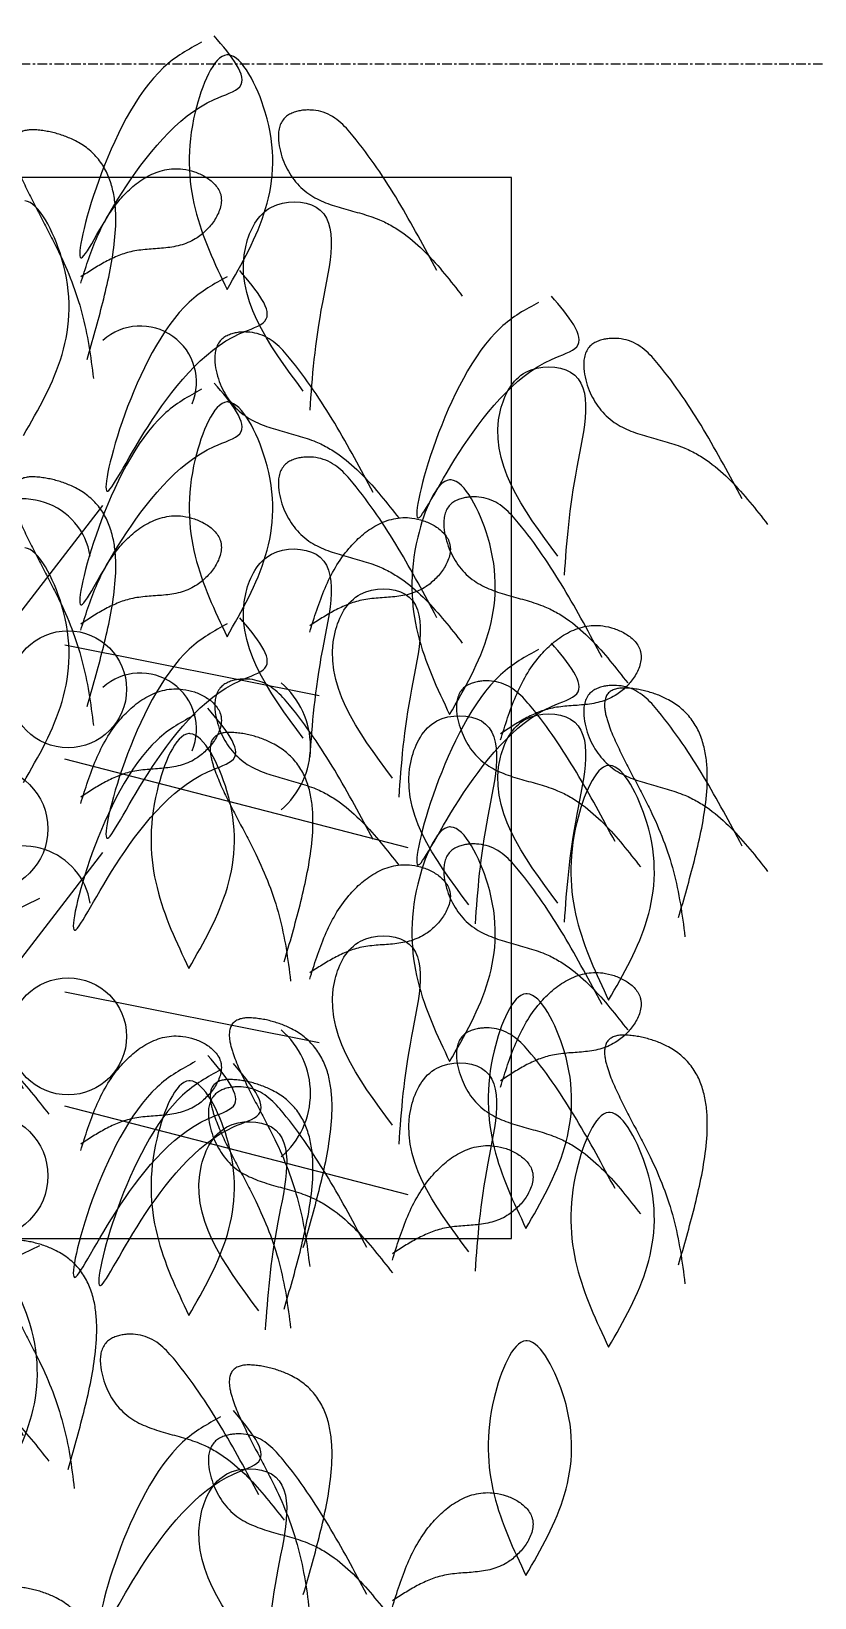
# Model space of a CAD drawing. Header units: millimetres. Extents: x 139864 to 546726, y 40253 to 3921401762.
# Drawn here: x 268829 to 269862, y 85541 to 87608 of the extents above; entities that cross this region are included whole.
import ezdxf

# ---------------------------------------------------------------- set-up
doc = ezdxf.new("R2010")
doc.units = ezdxf.units.MM
doc.linetypes.add('Centre', pattern=[12.5, 2.5, -1.875, 6.25, -1.875])
doc.linetypes.add('Ligne de quadrillage', pattern=[22.225, 12.7, -3.175, 3.175, -3.175])
for name, color, linetype, lineweight in [('AS-20_AXES-ET-FILES', 12, 'Centre', 9), ('AS-30_COTE-1', 1, 'Continuous', 5), ('AS-41_SANITAIRES', 9, 'Continuous', 9), ('AS-42_VEGETATION', 9, 'Continuous', 9)]:
    doc.layers.add(name, color=color, linetype=linetype, lineweight=lineweight)
doc.styles.add('Trebuchet MS_2', font='trebuc.ttf', dxfattribs={"height": 165})
doc.dimstyles.new('Cotes_linéaires', dxfattribs={"dimscale": 304.8, "dimtxt": 170.1069, "dimasz": 0.615157, "dimexe": 0.492126, "dimexo": 0.0625, "dimgap": 0.049213, "dimtad": 1, "dimdec": 0, "dimlfac": 0.1, "dimzin": 0, "dimdsep": 46, "dimtxsty": 'Trebuchet MS_2', "dimblk1": 'OBLIQUE', "dimblk2": 'OBLIQUE', "dimsah": 1, "dimcen": 0.09, "dimdle": 0.246063, "dimazin": 0, "dimtfac": 1, "dimtdec": 4, "dimtix": 1, "dimtmove": 0, "dimatfit": 3, "dimfxl": 0, "dimtvp": 1, "dimtolj": 1, "dimtzin": 0, "dimarcsym": 0})

# ---------------------------------------------------------------- blocks, each defined once
blk = doc.blocks.new('Bamboo_powder_1_ - Bamboo_powder_1_-579570-12_ Niveau 12 -  BAT BUREAUX')
at = {"layer": 'AS-42_VEGETATION', "color": 8}
for p, q in [((-27.1, 197), (140.6, 414.6)), ((90.3, 230.5), (425.7, 163.6)), ((543.1, -37.3), (90.3, 79.9)), ((56.7, -104.3), (-429.6, -338.6))]:
    blk.add_line(p, q, dxfattribs=at)
for centre, radius in [((94.5, 171.9), 77.2), ((-14.5, -12.2), 82.5)]:
    blk.add_circle(centre, radius, dxfattribs=at)
for centre, radius, start, end in [((189.9, 577.3), 73.9, 337.1115, 131.9159), ((35.3, 333.5), 89.6, 9.075, 134.1203), ((304.4, 96.6), 109.7, 310.2856, 49.7144)]:
    blk.add_arc(centre, radius, start, end, dxfattribs=at)
for points, knots in [([(270.5, 1025.6), (253.4, 1016.2), (158.4, 964.6), (54.4, 566.6), (197.2, 929.1), (343.5, 967.5), (309.8, 1007.4), (287.3, 1033.9)], [0, 0, 0, 0, 68.487845, 378.701334, 688.629593, 731.112627, 815.982069, 815.982069, 815.982069, 815.982069]), ([(-31.3, 715.9), (8.3, 785), (62.5, 879.2), (-11.3, 1024.2), (-29.5, 1025.6)], [0, 0, 0, 0, 271.634227, 370.894655, 370.894655, 370.894655, 370.894655]), ([(305.9, 1008.8), (305.3, 1008.9), (286.9, 1008.9), (227, 861.2), (271.5, 767.8), (304.1, 699.2)], [370.894655, 370.894655, 370.894655, 370.894655, 374.291112, 471.989834, 741.78931, 741.78931, 741.78931, 741.78931]), ([(304.1, 699.2), (343.7, 768.2), (397.9, 862.5), (324.1, 1007.5), (305.9, 1008.8)], [0, 0, 0, 0, 271.634227, 370.894655, 370.894655, 370.894655, 370.894655]), ([(580.8, 724.3), (564.3, 755.1), (531.4, 816.7), (490, 878.6), (461.6, 912.2), (451.8, 921.8), (440.6, 929.6), (428.1, 934.6), (417.1, 936.2), (408.5, 936.3), (402, 935.7), (395.7, 934.4), (389.5, 932.2), (383.7, 929.1), (378.6, 924.5), (374.8, 918.4), (372.5, 911.2), (371.7, 903.8), (372, 893.8), (374.1, 881.6), (378.7, 867.9), (384.7, 855.2), (392.2, 843.8), (401.3, 833.7), (414.8, 822.7), (433.9, 813.3), (457.7, 806), (481.7, 799.7), (503.4, 792.6), (522.1, 783.3), (543.1, 769.5), (566.4, 748.6), (591.2, 720.4), (606.6, 700.7), (614.3, 690.8)], [0, 0, 0, 0, 0.389406, 0.778812, 0.829321, 0.879831, 0.93034, 0.98085, 1.028865, 1.052873, 1.076881, 1.100889, 1.124897, 1.148904, 1.172912, 1.200489, 1.228066, 1.255643, 1.28322, 1.338374, 1.393528, 1.444017, 1.494505, 1.544994, 1.595482, 1.68786, 1.780238, 1.872615, 1.964993, 2.034763, 2.104532, 2.244072, 2.383611, 2.52315, 2.52315, 2.52315, 2.52315]), ([(119.6, 607.1), (126.8, 632.1), (137.6, 669.7), (149.5, 720.4), (156, 758.9), (158.2, 791.5), (156.3, 817.5), (152.5, 836.7), (145.6, 855.1), (135.1, 871.7), (121.1, 885.6), (107.8, 894), (97.1, 899), (89.8, 901.9), (82.3, 904.4), (74.7, 906.5), (67, 908.1), (60.5, 909.1), (55.3, 909.7), (51.3, 910), (47.4, 910.1), (42.8, 910), (37.7, 909.2), (33, 907.5), (29.5, 905.4), (27.3, 903.6), (25.4, 901.4), (24, 898.8), (23, 896.1), (22.4, 893.1), (22, 890.2), (21.9, 886.2), (22.3, 881.4), (23.4, 875.7), (24.9, 870.1), (27.1, 862.7), (30.4, 853.6), (34.9, 842.9), (41.4, 828.8), (50.1, 811.5), (60.8, 790.9), (71.6, 770.3), (85.2, 743.6), (100.2, 709.8), (113.6, 668.2), (122.5, 625.4), (126.2, 596.5), (128, 582)], [0, 0, 0, 0, 0.290418, 0.435628, 0.580837, 0.726046, 0.798651, 0.871255, 0.94386, 1.016464, 1.089069, 1.161674, 1.190957, 1.22024, 1.249524, 1.278807, 1.308091, 1.337374, 1.352016, 1.366658, 1.3813, 1.395941, 1.417523, 1.439104, 1.449895, 1.460686, 1.471477, 1.482267, 1.493058, 1.503849, 1.51464, 1.52543, 1.547012, 1.568593, 1.590175, 1.611756, 1.654919, 1.698082, 1.741245, 1.827571, 1.913898, 2.000224, 2.08655, 2.248995, 2.411441, 2.573886, 2.736332, 2.736332, 2.736332, 2.736332]), ([(111.2, 707.6), (114.3, 717.3), (120.4, 736.9), (131, 765.7), (144.5, 793.4), (160.9, 816.8), (179.4, 835.6), (199.1, 849.6), (217.9, 856.9), (233.9, 859), (247.2, 858.4), (261.2, 855.1), (275.4, 848.7), (285.9, 841), (292.4, 832.8), (295.3, 826.7), (296.5, 821.4), (296.8, 815.5), (295.4, 805.3), (289.1, 792.1), (280.1, 780.7), (271.7, 772.8), (264.1, 767.1), (255.2, 762.1), (241.4, 756.9), (223.3, 753.9), (201.5, 752.7), (183.7, 750.9), (170.4, 747.5), (158.3, 743.2), (143.8, 736.2), (127.3, 726.4), (116.6, 719.4), (111.2, 715.9)], [0, 0, 0, 0, 0.114208, 0.228417, 0.342625, 0.456833, 0.546121, 0.635408, 0.724695, 0.769339, 0.813983, 0.87156, 0.929136, 0.986713, 1.015502, 1.04429, 1.06037, 1.076449, 1.108609, 1.172927, 1.237245, 1.269405, 1.301564, 1.342298, 1.383031, 1.464499, 1.545966, 1.627434, 1.663149, 1.698864, 1.770294, 1.841724, 1.913154, 1.913154, 1.913154, 1.913154]), ([(35.8, 506.7), (75.4, 575.7), (129.5, 670), (55.7, 815), (37.6, 816.3)], [0, 0, 0, 0, 271.634227, 370.894655, 370.894655, 370.894655, 370.894655]), ([(404.7, 565.3), (358.6, 627.4), (299, 707.6), (354.3, 818.1), (461.1, 815.7), (422.1, 665.3), (416.2, 583.6), (413.1, 540.2)], [0, 0, 0, 0, 234.323456, 302.761392, 369.283025, 511.876369, 674.239163, 674.239163, 674.239163, 674.239163]), ([(304.2, 716), (287.1, 706.7), (192.7, 655.4), (89.3, 259.8), (231.3, 620.1), (376.7, 658.3), (343.2, 697.9), (320.9, 724.3)], [0, 0, 0, 0, 68.487845, 378.701333, 688.629593, 731.112626, 815.982069, 815.982069, 815.982069, 815.982069]), ([(714.9, 682.4), (697.8, 673.1), (602.8, 621.5), (498.8, 223.5), (641.6, 586), (787.9, 624.4), (754.2, 664.3), (731.7, 690.8)], [0, 0, 0, 0, 68.487845, 378.701333, 688.629593, 731.112627, 815.982069, 815.982069, 815.982069, 815.982069]), ([(496.9, 431.4), (480.5, 462.2), (447.5, 523.7), (406.1, 585.7), (377.8, 619.3), (368, 628.8), (356.8, 636.6), (344.2, 641.6), (333.3, 643.3), (324.6, 643.4), (318.2, 642.8), (311.8, 641.5), (305.6, 639.3), (299.8, 636.1), (294.7, 631.6), (291, 625.5), (288.7, 618.2), (287.8, 610.8), (288.1, 600.9), (290.3, 588.7), (294.8, 575), (300.9, 562.3), (308.4, 550.9), (317.5, 540.8), (331, 529.8), (350.1, 520.4), (373.8, 513.1), (397.8, 506.7), (419.6, 499.7), (438.3, 490.4), (459.2, 476.6), (482.6, 455.7), (507.3, 427.4), (522.8, 407.7), (530.5, 397.9)], [0, 0, 0, 0, 0.389406, 0.778812, 0.829321, 0.879831, 0.93034, 0.98085, 1.028865, 1.052873, 1.076881, 1.100889, 1.124897, 1.148904, 1.172912, 1.200489, 1.228066, 1.255643, 1.28322, 1.338374, 1.393528, 1.444017, 1.494505, 1.544994, 1.595482, 1.68786, 1.780238, 1.872615, 1.964993, 2.034763, 2.104532, 2.244072, 2.383611, 2.52315, 2.52315, 2.52315, 2.52315]), ([(983.3, 423), (966.8, 453.8), (933.9, 515.4), (892.5, 577.4), (864.1, 611), (854.3, 620.5), (843.1, 628.3), (830.6, 633.3), (819.6, 634.9), (811, 635), (804.5, 634.4), (798.2, 633.1), (791.9, 630.9), (786.1, 627.8), (781, 623.3), (777.3, 617.1), (775, 609.9), (774.2, 602.5), (774.4, 592.5), (776.6, 580.3), (781.2, 566.6), (787.2, 553.9), (794.7, 542.5), (803.8, 532.4), (817.3, 521.4), (836.4, 512), (860.2, 504.7), (884.2, 498.4), (905.9, 491.3), (924.6, 482), (945.5, 468.3), (968.9, 447.3), (993.7, 419.1), (1009.1, 399.4), (1016.8, 389.5)], [0, 0, 0, 0, 0.389406, 0.778812, 0.829321, 0.879831, 0.93034, 0.98085, 1.028865, 1.052873, 1.076881, 1.100889, 1.124897, 1.148904, 1.172912, 1.200489, 1.228066, 1.255643, 1.28322, 1.338374, 1.393528, 1.444017, 1.494505, 1.544994, 1.595482, 1.68786, 1.780238, 1.872615, 1.964993, 2.034763, 2.104532, 2.244072, 2.383611, 2.52315, 2.52315, 2.52315, 2.52315]), ([(740.1, 347.7), (694, 409.8), (634.4, 490), (689.7, 600.5), (796.5, 598.1), (757.5, 447.7), (751.6, 366), (748.5, 322.6)], [0, 0, 0, 0, 234.323456, 302.761392, 369.283025, 511.876369, 674.239163, 674.239163, 674.239163, 674.239163]), ([(599.4, 448.1), (598.8, 448.2), (580.4, 448.2), (520.5, 300.5), (564.9, 207.1), (597.6, 138.5)], [370.894655, 370.894655, 370.894655, 370.894655, 374.291113, 471.989834, 741.78931, 741.78931, 741.78931, 741.78931]), ([(597.6, 138.5), (637.2, 207.5), (691.3, 301.8), (617.5, 446.8), (599.4, 448.1)], [0, 0, 0, 0, 271.634227, 370.894655, 370.894655, 370.894655, 370.894655]), ([(798.8, 213.8), (782.3, 244.6), (749.4, 306.1), (708, 368.1), (679.6, 401.7), (669.9, 411.2), (658.6, 419.1), (646.1, 424), (635.1, 425.7), (626.5, 425.8), (620, 425.2), (613.7, 423.9), (607.5, 421.7), (601.7, 418.6), (596.6, 414), (592.8, 407.9), (590.5, 400.6), (589.7, 393.2), (590, 383.3), (592.1, 371.1), (596.7, 357.4), (602.7, 344.7), (610.2, 333.3), (619.3, 323.2), (632.9, 312.2), (651.9, 302.8), (675.7, 295.5), (699.7, 289.1), (721.5, 282.1), (740.1, 272.8), (761.1, 259), (784.4, 238.1), (809.2, 209.8), (824.6, 190.1), (832.3, 180.3)], [0, 0, 0, 0, 0.389406, 0.778812, 0.829321, 0.879831, 0.93034, 0.98085, 1.028865, 1.052873, 1.076881, 1.100889, 1.124897, 1.148904, 1.172912, 1.200489, 1.228066, 1.255643, 1.28322, 1.338374, 1.393528, 1.444017, 1.494505, 1.544994, 1.595482, 1.68786, 1.780238, 1.872615, 1.964993, 2.034763, 2.104532, 2.244072, 2.383611, 2.52315, 2.52315, 2.52315, 2.52315]), ([(413.1, 247.3), (416.1, 257), (422.2, 276.6), (432.8, 305.4), (446.4, 333.1), (462.8, 356.5), (481.2, 375.3), (500.9, 389.3), (519.8, 396.6), (535.8, 398.7), (549, 398.1), (563, 394.8), (577.3, 388.4), (587.8, 380.7), (594.3, 372.5), (597.2, 366.4), (598.3, 361.1), (598.7, 355.2), (597.2, 345), (591, 331.8), (582, 320.4), (573.5, 312.5), (566, 306.8), (557, 301.8), (543.3, 296.6), (525.2, 293.6), (503.3, 292.4), (485.6, 290.6), (472.3, 287.2), (460.2, 282.9), (445.7, 275.9), (429.2, 266.1), (418.5, 259.1), (413.1, 255.6)], [0, 0, 0, 0, 0.114208, 0.228417, 0.342625, 0.456833, 0.546121, 0.635408, 0.724695, 0.769339, 0.813983, 0.87156, 0.929136, 0.986713, 1.015502, 1.04429, 1.06037, 1.076449, 1.108609, 1.172927, 1.237245, 1.269405, 1.301564, 1.342298, 1.383031, 1.464499, 1.545966, 1.627434, 1.663149, 1.698864, 1.770294, 1.841724, 1.913154, 1.913154, 1.913154, 1.913154]), ([(522.1, 54.8), (476, 116.9), (416.4, 197.1), (471.7, 307.6), (578.5, 305.2), (539.4, 154.8), (533.6, 73.1), (530.5, 29.7)], [0, 0, 0, 0, 234.323456, 302.761391, 369.283025, 511.876369, 674.239163, 674.239163, 674.239163, 674.239163]), ([(664.6, 105), (667.7, 114.8), (673.8, 134.3), (684.4, 163.2), (697.9, 190.8), (714.3, 214.2), (732.8, 233), (752.5, 247), (771.4, 254.4), (787.3, 256.4), (800.6, 255.8), (814.6, 252.5), (828.8, 246.2), (839.3, 238.4), (845.9, 230.2), (848.7, 224.1), (849.9, 218.8), (850.2, 213), (848.8, 202.7), (842.5, 189.5), (833.5, 178.1), (825.1, 170.2), (817.5, 164.5), (808.6, 159.5), (794.8, 154.4), (776.7, 151.3), (754.9, 150.1), (737.1, 148.3), (723.8, 144.9), (711.7, 140.6), (697.2, 133.7), (680.7, 123.8), (670, 116.8), (664.6, 113.3)], [0, 0, 0, 0, 0.114208, 0.228417, 0.342625, 0.456833, 0.546121, 0.635408, 0.724695, 0.769339, 0.813983, 0.87156, 0.929136, 0.986713, 1.015502, 1.04429, 1.06037, 1.076449, 1.108609, 1.172927, 1.237245, 1.269405, 1.301564, 1.342298, 1.383031, 1.464499, 1.545966, 1.627434, 1.663149, 1.698864, 1.770294, 1.841724, 1.913154, 1.913154, 1.913154, 1.913154]), ([(111.2, 21.3), (114.3, 31.1), (120.4, 50.6), (131, 79.5), (144.5, 107.1), (160.9, 130.5), (179.4, 149.3), (199.1, 163.3), (217.9, 170.7), (233.9, 172.7), (247.2, 172.1), (261.2, 168.8), (275.4, 162.5), (285.9, 154.7), (292.4, 146.5), (295.3, 140.4), (296.5, 135.1), (296.8, 129.3), (295.4, 119), (289.1, 105.8), (280.1, 94.5), (271.7, 86.5), (264.1, 80.8), (255.2, 75.8), (241.4, 70.7), (223.3, 67.7), (201.5, 66.4), (183.7, 64.6), (170.4, 61.2), (158.3, 56.9), (143.8, 50), (127.3, 40.2), (116.6, 33.2), (111.2, 29.7)], [0, 0, 0, 0, 0.114208, 0.228417, 0.342625, 0.456833, 0.546121, 0.635408, 0.724695, 0.769339, 0.813983, 0.87156, 0.929136, 0.986713, 1.015502, 1.04429, 1.06037, 1.076449, 1.108609, 1.172927, 1.237245, 1.269405, 1.301564, 1.342298, 1.383031, 1.464499, 1.545966, 1.627434, 1.663149, 1.698864, 1.770294, 1.841724, 1.913154, 1.913154, 1.913154, 1.913154]), ([(815.6, -28.9), (799.1, 1.9), (766.2, 63.4), (724.8, 125.4), (696.4, 159), (686.6, 168.5), (675.4, 176.3), (662.9, 181.3), (651.9, 183), (643.3, 183.1), (636.8, 182.5), (630.5, 181.2), (624.2, 179), (618.4, 175.8), (613.3, 171.3), (609.6, 165.2), (607.3, 157.9), (606.5, 150.5), (606.7, 140.6), (608.9, 128.4), (613.5, 114.7), (619.5, 102), (627, 90.6), (636.1, 80.5), (649.6, 69.5), (668.7, 60.1), (692.5, 52.8), (716.5, 46.4), (738.2, 39.4), (756.9, 30.1), (777.8, 16.3), (801.2, -4.6), (826, -32.9), (841.4, -52.6), (849.1, -62.4)], [0, 0, 0, 0, 0.389406, 0.778812, 0.829321, 0.879831, 0.93034, 0.98085, 1.028865, 1.052873, 1.076881, 1.100889, 1.124897, 1.148904, 1.172912, 1.200489, 1.228066, 1.255643, 1.28322, 1.338374, 1.393528, 1.444017, 1.494505, 1.544994, 1.595482, 1.68786, 1.780238, 1.872615, 1.964993, 2.034763, 2.104532, 2.244072, 2.383611, 2.52315, 2.52315, 2.52315, 2.52315]), ([(899.4, -129.4), (906.6, -104.3), (917.4, -66.8), (929.3, -16.1), (935.8, 22.4), (938, 55), (936.1, 81), (932.3, 100.3), (925.5, 118.6), (914.9, 135.3), (900.9, 149.1), (887.6, 157.5), (877, 162.5), (869.6, 165.4), (862.1, 167.9), (854.5, 170), (846.8, 171.6), (840.3, 172.6), (835.1, 173.2), (831.2, 173.5), (827.2, 173.6), (822.6, 173.5), (817.5, 172.7), (812.8, 171), (809.3, 168.9), (807.1, 167.1), (805.2, 164.9), (803.8, 162.3), (802.8, 159.6), (802.2, 156.7), (801.9, 153.7), (801.7, 149.8), (802.1, 144.9), (803.2, 139.2), (804.7, 133.6), (806.9, 126.2), (810.2, 117.1), (814.7, 106.4), (821.2, 92.3), (829.9, 75), (840.6, 54.4), (851.4, 33.9), (865, 7.1), (880, -26.7), (893.4, -68.3), (902.3, -111.1), (906, -140), (907.8, -154.5)], [0, 0, 0, 0, 0.290418, 0.435628, 0.580837, 0.726046, 0.798651, 0.871255, 0.94386, 1.016464, 1.089069, 1.161674, 1.190957, 1.22024, 1.249524, 1.278807, 1.308091, 1.337374, 1.352016, 1.366658, 1.3813, 1.395941, 1.417523, 1.439104, 1.449895, 1.460686, 1.471477, 1.482267, 1.493058, 1.503849, 1.51464, 1.52543, 1.547012, 1.568593, 1.590175, 1.611756, 1.654919, 1.698082, 1.741245, 1.827571, 1.913898, 2.000224, 2.08655, 2.248995, 2.411441, 2.573886, 2.736332, 2.736332, 2.736332, 2.736332]), ([(262.2, 138.5), (245, 129.1), (150, 77.5), (46, -320.5), (188.8, 42), (335.1, 80.4), (301.4, 120.3), (278.9, 146.8)], [0, 0, 0, 0, 68.487845, 378.701333, 688.629593, 731.112627, 815.982069, 815.982069, 815.982069, 815.982069]), ([(622.7, -112.6), (576.6, -50.5), (517, 29.7), (572.4, 140.2), (679.1, 137.8), (640.1, -12.6), (634.2, -94.3), (631.1, -137.7)], [0, 0, 0, 0, 234.323456, 302.761392, 369.283025, 511.876368, 674.239162, 674.239162, 674.239162, 674.239162]), ([(255.6, 113.3), (255, 113.4), (236.6, 113.4), (176.7, -34.2), (221.2, -127.7), (253.8, -196.3)], [370.894655, 370.894655, 370.894655, 370.894655, 374.291113, 471.989834, 741.78931, 741.78931, 741.78931, 741.78931]), ([(253.8, -196.3), (293.4, -127.3), (347.5, -33), (273.7, 112), (255.6, 113.3)], [0, 0, 0, 0, 271.634227, 370.894655, 370.894655, 370.894655, 370.894655]), ([(379.5, -187.9), (386.7, -162.9), (397.6, -125.4), (409.4, -74.7), (416, -36.1), (418.1, -3.6), (416.3, 22.4), (412.5, 41.7), (405.6, 60.1), (395.1, 76.7), (381, 90.5), (367.7, 98.9), (357.1, 103.9), (349.7, 106.9), (342.3, 109.4), (334.7, 111.4), (327, 113.1), (320.5, 114.1), (315.2, 114.6), (311.3, 114.9), (307.3, 115), (302.7, 114.9), (297.6, 114.1), (292.9, 112.4), (289.5, 110.4), (287.2, 108.5), (285.3, 106.3), (283.9, 103.8), (282.9, 101), (282.3, 98.1), (282, 95.1), (281.9, 91.2), (282.3, 86.3), (283.4, 80.6), (284.8, 75), (287, 67.6), (290.4, 58.5), (294.9, 47.8), (301.3, 33.7), (310, 16.4), (320.7, -4.2), (331.5, -24.7), (345.1, -51.5), (360.1, -85.2), (373.6, -126.9), (382.5, -169.7), (386.1, -198.6), (387.9, -213)], [0, 0, 0, 0, 0.290418, 0.435628, 0.580837, 0.726046, 0.798651, 0.871255, 0.94386, 1.016464, 1.089069, 1.161674, 1.190957, 1.22024, 1.249524, 1.278807, 1.308091, 1.337374, 1.352016, 1.366658, 1.3813, 1.395941, 1.417523, 1.439104, 1.449895, 1.460686, 1.471477, 1.482267, 1.493058, 1.503849, 1.51464, 1.52543, 1.547012, 1.568593, 1.590175, 1.611756, 1.654919, 1.698082, 1.741245, 1.827571, 1.913898, 2.000224, 2.08655, 2.248995, 2.411441, 2.573886, 2.736332, 2.736332, 2.736332, 2.736332]), ([(809, 71.5), (808.4, 71.5), (790, 71.6), (730.1, -76.1), (774.6, -169.5), (807.2, -238.2)], [370.894655, 370.894655, 370.894655, 370.894655, 374.291112, 471.989834, 741.78931, 741.78931, 741.78931, 741.78931]), ([(807.2, -238.2), (846.8, -169.1), (901, -74.8), (827.2, 70.2), (809, 71.5)], [0, 0, 0, 0, 271.634227, 370.894655, 370.894655, 370.894655, 370.894655]), ([(35.8, -355.3), (19.3, -324.5), (-13.6, -263), (-55, -201), (-83.4, -167.4), (-93.2, -157.9), (-104.4, -150), (-116.9, -145.1), (-127.9, -143.4), (-136.5, -143.3), (-143, -143.9), (-149.3, -145.2), (-155.6, -147.4), (-161.4, -150.5), (-166.5, -155.1), (-170.2, -161.2), (-172.5, -168.4), (-173.3, -175.9), (-173.1, -185.8), (-170.9, -198), (-166.3, -211.7), (-160.3, -224.4), (-152.8, -235.8), (-143.7, -245.9), (-130.2, -256.9), (-111.1, -266.3), (-87.3, -273.6), (-63.3, -280), (-41.6, -287), (-22.9, -296.3), (-2, -310.1), (21.4, -331), (46.2, -359.3), (61.6, -379), (69.3, -388.8)], [0, 0, 0, 0, 0.389406, 0.778812, 0.829321, 0.879831, 0.93034, 0.98085, 1.028865, 1.052873, 1.076881, 1.100889, 1.124897, 1.148904, 1.172912, 1.200489, 1.228066, 1.255643, 1.28322, 1.338374, 1.393528, 1.444017, 1.494505, 1.544994, 1.595482, 1.68786, 1.780238, 1.872615, 1.964993, 2.034763, 2.104532, 2.244072, 2.383611, 2.52315, 2.52315, 2.52315, 2.52315]), ([(700, -229.8), (699.4, -229.7), (681, -229.7), (621.1, -377.4), (665.6, -470.8), (698.2, -539.4)], [370.894655, 370.894655, 370.894655, 370.894655, 374.291113, 471.989834, 741.78931, 741.78931, 741.78931, 741.78931]), ([(698.2, -539.4), (737.8, -470.4), (791.9, -376.1), (718.2, -231.1), (700, -229.8)], [0, 0, 0, 0, 271.634227, 370.894655, 370.894655, 370.894655, 370.894655]), ([(404.7, -564.6), (411.9, -539.5), (422.7, -502), (434.6, -451.3), (441.1, -412.7), (443.3, -380.2), (441.4, -354.2), (437.6, -334.9), (430.7, -316.6), (420.2, -299.9), (406.2, -286.1), (392.9, -277.7), (382.2, -272.7), (374.9, -269.8), (367.4, -267.3), (359.8, -265.2), (352.1, -263.5), (345.6, -262.6), (340.4, -262), (336.4, -261.7), (332.5, -261.6), (327.9, -261.7), (322.8, -262.5), (318.1, -264.2), (314.6, -266.3), (312.4, -268.1), (310.5, -270.3), (309.1, -272.8), (308.1, -275.6), (307.5, -278.5), (307.1, -281.5), (307, -285.4), (307.4, -290.3), (308.5, -296), (309.9, -301.6), (312.2, -309), (315.5, -318.1), (320, -328.8), (326.5, -342.9), (335.1, -360.2), (345.9, -380.8), (356.7, -401.3), (370.3, -428.1), (385.2, -461.8), (398.7, -503.5), (407.6, -546.3), (411.3, -575.2), (413.1, -589.7)], [0, 0, 0, 0, 0.290418, 0.435628, 0.580837, 0.726046, 0.798651, 0.871255, 0.94386, 1.016464, 1.089069, 1.161674, 1.190957, 1.22024, 1.249524, 1.278807, 1.308091, 1.337374, 1.352016, 1.366658, 1.3813, 1.395941, 1.417523, 1.439104, 1.449895, 1.460686, 1.471477, 1.482267, 1.493058, 1.503849, 1.51464, 1.52543, 1.547012, 1.568593, 1.590175, 1.611756, 1.654919, 1.698082, 1.741245, 1.827571, 1.913898, 2.000224, 2.08655, 2.248995, 2.411441, 2.573886, 2.736332, 2.736332, 2.736332, 2.736332]), ([(295.7, -330.2), (278.5, -339.6), (183.5, -391.2), (79.6, -789.2), (222.4, -426.7), (368.7, -388.3), (335, -348.4), (312.5, -321.8)], [0, 0, 0, 0, 68.487845, 378.701333, 688.629593, 731.112626, 815.982069, 815.982069, 815.982069, 815.982069]), ([(488.6, -564.6), (472.1, -533.8), (439.2, -472.2), (397.8, -410.2), (369.4, -376.6), (359.6, -367.1), (348.4, -359.3), (335.9, -354.3), (324.9, -352.6), (316.2, -352.6), (309.8, -353.1), (303.4, -354.4), (297.2, -356.6), (291.4, -359.8), (286.3, -364.3), (282.6, -370.5), (280.3, -377.7), (279.4, -385.1), (279.7, -395), (281.9, -407.2), (286.5, -421), (292.5, -433.6), (300, -445), (309.1, -455.2), (322.6, -466.1), (341.7, -475.5), (365.4, -482.8), (389.5, -489.2), (411.2, -496.2), (429.9, -505.5), (450.8, -519.3), (474.2, -540.2), (499, -568.5), (514.4, -588.2), (522.1, -598)], [0, 0, 0, 0, 0.389406, 0.778812, 0.829321, 0.879831, 0.93034, 0.98085, 1.028865, 1.052873, 1.076881, 1.100889, 1.124897, 1.148904, 1.172912, 1.200489, 1.228066, 1.255643, 1.28322, 1.338374, 1.393528, 1.444017, 1.494505, 1.544994, 1.595482, 1.68786, 1.780238, 1.872615, 1.964993, 2.034763, 2.104532, 2.244072, 2.383611, 2.52315, 2.52315, 2.52315, 2.52315]), ([(346, -648.2), (299.9, -586.1), (240.3, -505.9), (295.6, -395.4), (402.4, -397.8), (363.4, -548.2), (357.5, -629.9), (354.4, -673.3)], [0, 0, 0, 0, 234.323456, 302.761391, 369.283025, 511.876369, 674.239163, 674.239163, 674.239163, 674.239163]), ([(522.1, -581.3), (525.1, -571.5), (531.2, -552), (541.8, -523.1), (555.4, -495.5), (571.8, -472), (590.2, -453.2), (609.9, -439.3), (628.8, -431.9), (644.8, -429.9), (658, -430.4), (672.1, -433.7), (686.3, -440.1), (696.8, -447.8), (703.3, -456.1), (706.2, -462.1), (707.3, -467.5), (707.7, -473.3), (706.2, -483.6), (700, -496.7), (691, -508.1), (682.5, -516), (675, -521.7), (666, -526.7), (652.3, -531.9), (634.2, -534.9), (612.3, -536.2), (594.6, -538), (581.3, -541.4), (569.2, -545.7), (554.7, -552.6), (538.2, -562.4), (527.5, -569.4), (522.1, -572.9)], [0, 0, 0, 0, 0.114208, 0.228417, 0.342625, 0.456833, 0.546121, 0.635408, 0.724695, 0.769339, 0.813983, 0.87156, 0.929136, 0.986713, 1.015502, 1.04429, 1.06037, 1.076449, 1.108609, 1.172927, 1.237245, 1.269405, 1.301564, 1.342298, 1.383031, 1.464499, 1.545966, 1.627434, 1.663149, 1.698864, 1.770294, 1.841724, 1.913154, 1.913154, 1.913154, 1.913154]), ([(94.5, -857.5), (101.6, -832.4), (112.5, -794.9), (124.3, -744.2), (130.9, -705.7), (133, -673.1), (131.2, -647.1), (127.4, -627.9), (120.5, -609.5), (110, -592.8), (96, -579), (82.6, -570.6), (72, -565.6), (64.7, -562.7), (57.2, -560.2), (49.6, -558.1), (41.9, -556.5), (35.4, -555.5), (30.1, -554.9), (26.2, -554.6), (22.2, -554.5), (17.6, -554.6), (12.5, -555.4), (7.8, -557.1), (4.4, -559.2), (2.1, -561), (0.2, -563.2), (-1.2, -565.8), (-2.1, -568.5), (-2.8, -571.5), (-3.1, -574.4), (-3.2, -578.4), (-2.8, -583.2), (-1.7, -588.9), (-0.3, -594.5), (1.9, -601.9), (5.3, -611), (9.8, -621.7), (16.3, -635.8), (24.9, -653.1), (35.6, -673.7), (46.4, -694.2), (60.1, -721), (75, -754.8), (88.5, -796.4), (97.4, -839.2), (101, -868.1), (102.8, -882.6)], [0, 0, 0, 0, 0.290418, 0.435628, 0.580837, 0.726046, 0.798651, 0.871255, 0.94386, 1.016464, 1.089069, 1.161674, 1.190957, 1.22024, 1.249524, 1.278807, 1.308091, 1.337374, 1.352016, 1.366658, 1.3813, 1.395941, 1.417523, 1.439104, 1.449895, 1.460686, 1.471477, 1.482267, 1.493058, 1.503849, 1.51464, 1.52543, 1.547012, 1.568593, 1.590175, 1.611756, 1.654919, 1.698082, 1.741245, 1.827571, 1.913898, 2.000224, 2.08655, 2.248995, 2.411441, 2.573886, 2.736332, 2.736332, 2.736332, 2.736332]), ([(-6.2, -899.3), (33.5, -830.3), (87.6, -736), (13.8, -591), (-4.3, -589.7)], [0, 0, 0, 0, 271.634227, 370.894655, 370.894655, 370.894655, 370.894655]), ([(346, -890.9), (329.6, -860.2), (296.6, -798.6), (255.2, -736.6), (226.8, -703), (217.1, -693.5), (205.8, -685.7), (193.3, -680.7), (182.4, -679), (173.7, -678.9), (167.3, -679.5), (160.9, -680.8), (154.7, -683), (148.9, -686.2), (143.8, -690.7), (140, -696.9), (137.7, -704.1), (136.9, -711.5), (137.2, -721.4), (139.4, -733.6), (143.9, -747.4), (150, -760), (157.4, -771.4), (166.5, -781.6), (180.1, -792.5), (199.1, -801.9), (222.9, -809.2), (246.9, -815.6), (268.7, -822.6), (287.3, -831.9), (308.3, -845.7), (331.7, -866.6), (356.4, -894.9), (371.8, -914.6), (379.5, -924.4)], [0, 0, 0, 0, 0.389406, 0.778812, 0.829321, 0.879831, 0.93034, 0.98085, 1.028865, 1.052873, 1.076881, 1.100889, 1.124897, 1.148904, 1.172912, 1.200489, 1.228066, 1.255643, 1.28322, 1.338374, 1.393528, 1.444017, 1.494505, 1.544994, 1.595482, 1.68786, 1.780238, 1.872615, 1.964993, 2.034763, 2.104532, 2.244072, 2.383611, 2.52315, 2.52315, 2.52315, 2.52315])]:
    blk.add_open_spline(points, degree=3, knots=knots, dxfattribs=at)
blk = doc.blocks.new('Appareils sanitaires 4 - Appareils sanitaires 1-9524729-12_ Niveau 12 -  BAT BUREAUX')
at = {"layer": 'AS-41_SANITAIRES'}
for p, q in [((531505.8, 91704), (530105.8, 91704)), ((531505.8, 90304), (531505.8, 91704)), ((530105.8, 90304), (531505.8, 90304))]:
    blk.add_line(p, q, dxfattribs=at)
blk = doc.blocks.new('_Oblique')
at = {"color": 0, "linetype": 'ByBlock', "lineweight": -2}
blk.add_line((-0.5, -0.5), (0.5, 0.5), dxfattribs=at)
blk = doc.blocks.new('DIMBLOCK23-12_ Niveau 12 -  BAT BUREAUX')
at = {"layer": 'AS-30_COTE-1', "color": 0, "lineweight": -2, "transparency": 16777216}
for p, q in [((268217, 99362.7), (268317.9, 99542.3)), ((268179.1, 99448.3), (308413.3, 76840.3)), ((308320.5, 76828.2), (308421.4, 77007.8))]:
    blk.add_line(p, q, dxfattribs=at)
at = {"layer": 'Defpoints', "color": 0, "transparency": 16777216}
for p in [(268207.7, 99346.1), (308347.9, 76877), (308311.2, 76811.6)]:
    blk.add_point(p, dxfattribs=at)
at = {"layer": 'AS-30_COTE-1', "color": 0, "lineweight": -2, "transparency": 16777216, "xscale": 187.5, "yscale": 187.5, "zscale": 187.5}
for p, rotation in [((268244.5, 99411.5), 150.6679493154123), ((308347.9, 76877), 330.6679493154123)]:
    blk.add_blockref('_Oblique', p, dxfattribs=dict(at, rotation=rotation))
at = {"layer": 'AS-30_COTE-1', "color": 0, "transparency": 16777216, "insert": (288344.8, 88230.8), "char_height": 165, "width": 581.247, "attachment_point": 5, "rotation": 330.6679, "style": 'Trebuchet MS_2'}
blk.add_mtext('\\A1;4600', dxfattribs=at)

msp = doc.modelspace()

# ---------------------------------------------------------------- linework, layer by layer
at = {"layer": 'AS-20_AXES-ET-FILES', "linetype": 'Ligne de quadrillage', "lineweight": 5}
msp.add_line((283140.81053, 87564.90886), (265033.51195, 87564.90886), dxfattribs=at)

# ---------------------------------------------------------------- block references
at = {"layer": 'AS-41_SANITAIRES'}
msp.add_blockref('Appareils sanitaires 4 - Appareils sanitaires 1-9524729-12_ Niveau 12 -  BAT BUREAUX', (-262043.44215, -4288.63769), dxfattribs=at)
at = {"layer": 'AS-42_VEGETATION', "color": 8}
for p in [(268783.15864, 86568.03161), (268783.15864, 86110.12965)]:
    msp.add_blockref('Bamboo_powder_1_ - Bamboo_powder_1_-579570-12_ Niveau 12 -  BAT BUREAUX', p, dxfattribs=at)

# ---------------------------------------------------------------- dimensions: what is measured, and where the dimension line sits
at = {"layer": 'AS-30_COTE-1'}
dim = msp.add_linear_dim(base=(308347.89176, 76877.01826), p1=(268207.7127, 99346.14124), p2=(308311.15149, 76811.6336), angle=330.66794932, dimstyle='Cotes_linéaires', override={"dimpost": '<>', "dimfxl": 46000.976485}, dxfattribs=at)
dim.commit()
dim.dimension.update_dxf_attribs({"geometry": 'DIMBLOCK23-12_ Niveau 12 -  BAT BUREAUX', "text_midpoint": (288344.77837, 88230.77355)})

doc.saveas('drawing.dxf')
